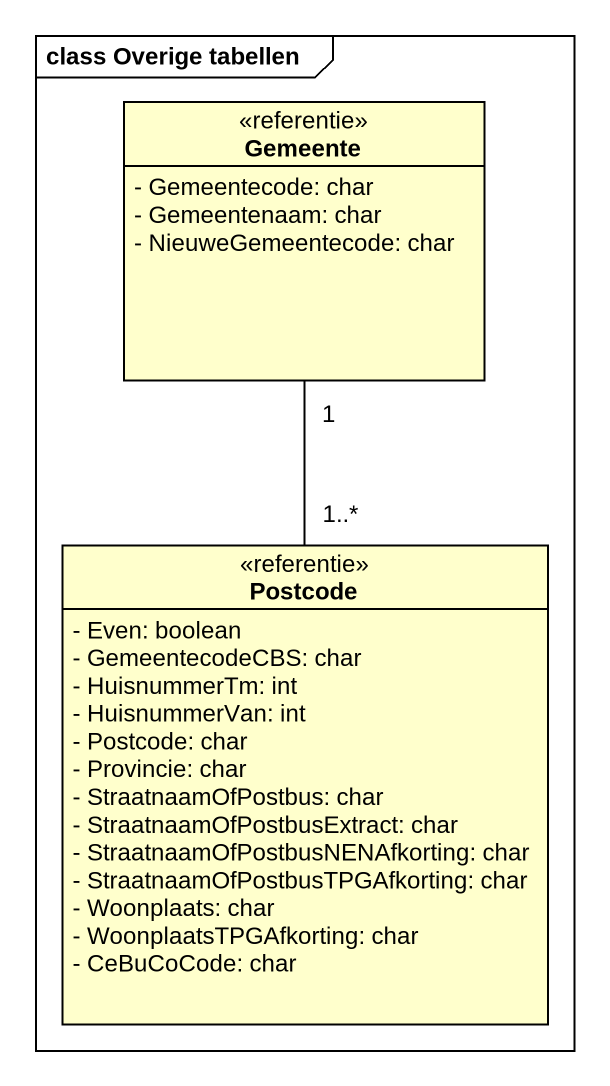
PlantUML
@startuml
mainframe class Overige tabellen
hide circle
hide empty members
skinparam classAttributeIconSize 0
class Gemeente <<referentie>> {
  - Gemeentecode: char
  - Gemeentenaam: char
  - NieuweGemeentecode: char
}
class Postcode <<referentie>> {
  - Even: boolean
  - GemeentecodeCBS: char
  - HuisnummerTm: int
  - HuisnummerVan: int
  - Postcode: char
  - Provincie: char
  - StraatnaamOfPostbus: char
  - StraatnaamOfPostbusExtract: char
  - StraatnaamOfPostbusNENAfkorting: char
  - StraatnaamOfPostbusTPGAfkorting: char
  - Woonplaats: char
  - WoonplaatsTPGAfkorting: char
  - CeBuCoCode: char
}
Postcode "1..*" -up- "1" Gemeente
@enduml
